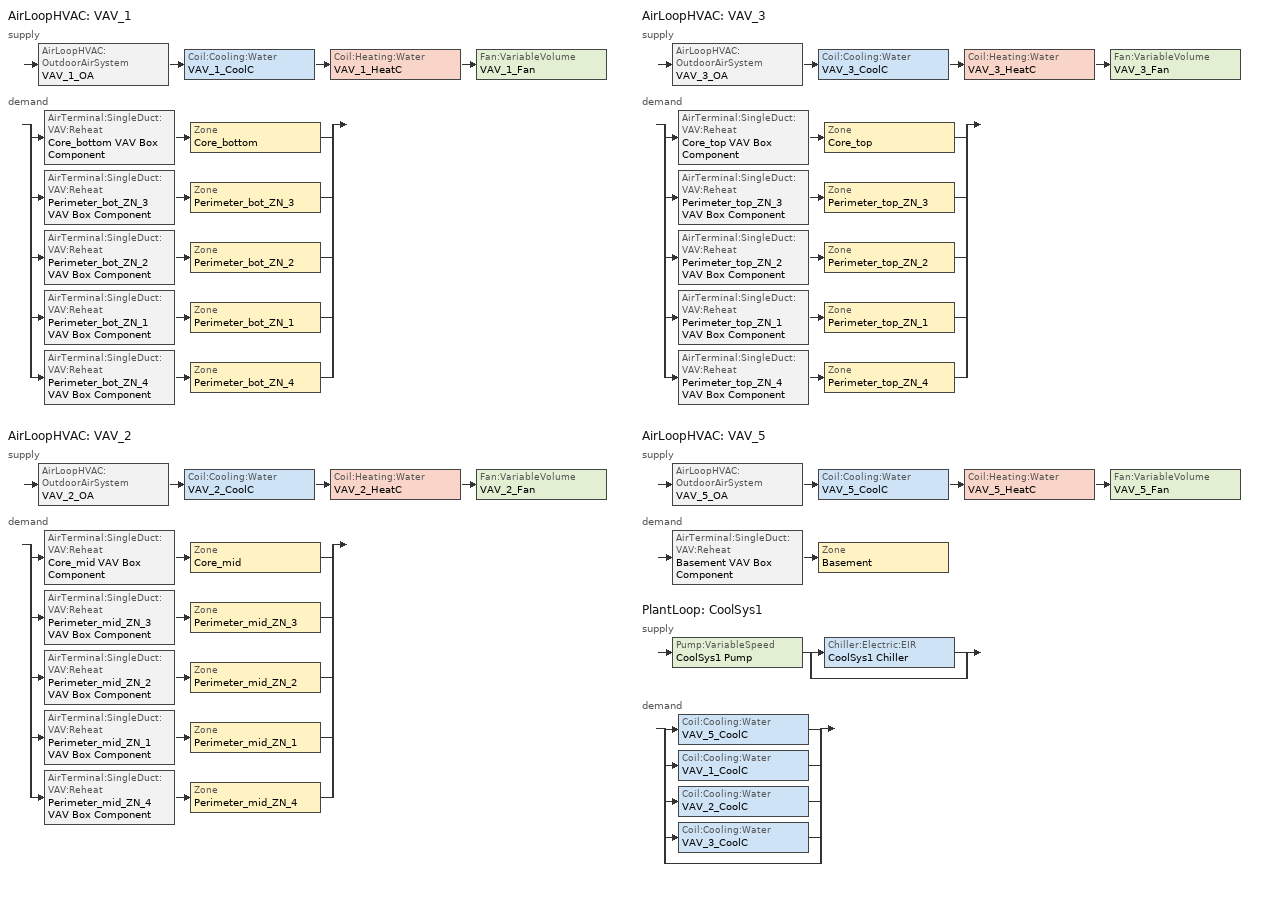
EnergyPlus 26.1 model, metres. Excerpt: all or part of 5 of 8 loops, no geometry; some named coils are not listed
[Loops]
AirLoopHVAC 'VAV_1'
 supply: AirLoopHVAC:OutdoorAirSystem 'VAV_1_OA' > Coil:Cooling:Water 'VAV_1_CoolC' > Coil:Heating:Water 'VAV_1_HeatC' > Fan:VariableVolume 'VAV_1_Fan'
 demand: split
  | AirTerminal:SingleDuct:VAV:Reheat 'Core_bottom VAV Box Component' > Zone 'Core_bottom'
  | AirTerminal:SingleDuct:VAV:Reheat 'Perimeter_bot_ZN_3 VAV Box Component' > Zone 'Perimeter_bot_ZN_3'
  | AirTerminal:SingleDuct:VAV:Reheat 'Perimeter_bot_ZN_2 VAV Box Component' > Zone 'Perimeter_bot_ZN_2'
  | AirTerminal:SingleDuct:VAV:Reheat 'Perimeter_bot_ZN_1 VAV Box Component' > Zone 'Perimeter_bot_ZN_1'
  | AirTerminal:SingleDuct:VAV:Reheat 'Perimeter_bot_ZN_4 VAV Box Component' > Zone 'Perimeter_bot_ZN_4'
AirLoopHVAC 'VAV_2'
 supply: AirLoopHVAC:OutdoorAirSystem 'VAV_2_OA' > Coil:Cooling:Water 'VAV_2_CoolC' > Coil:Heating:Water 'VAV_2_HeatC' > Fan:VariableVolume 'VAV_2_Fan'
 demand: split
  | AirTerminal:SingleDuct:VAV:Reheat 'Core_mid VAV Box Component' > Zone 'Core_mid'
  | AirTerminal:SingleDuct:VAV:Reheat 'Perimeter_mid_ZN_3 VAV Box Component' > Zone 'Perimeter_mid_ZN_3'
  | AirTerminal:SingleDuct:VAV:Reheat 'Perimeter_mid_ZN_2 VAV Box Component' > Zone 'Perimeter_mid_ZN_2'
  | AirTerminal:SingleDuct:VAV:Reheat 'Perimeter_mid_ZN_1 VAV Box Component' > Zone 'Perimeter_mid_ZN_1'
  | AirTerminal:SingleDuct:VAV:Reheat 'Perimeter_mid_ZN_4 VAV Box Component' > Zone 'Perimeter_mid_ZN_4'
AirLoopHVAC 'VAV_3'
 supply: AirLoopHVAC:OutdoorAirSystem 'VAV_3_OA' > Coil:Cooling:Water 'VAV_3_CoolC' > Coil:Heating:Water 'VAV_3_HeatC' > Fan:VariableVolume 'VAV_3_Fan'
 demand: split
  | AirTerminal:SingleDuct:VAV:Reheat 'Core_top VAV Box Component' > Zone 'Core_top'
  | AirTerminal:SingleDuct:VAV:Reheat 'Perimeter_top_ZN_3 VAV Box Component' > Zone 'Perimeter_top_ZN_3'
  | AirTerminal:SingleDuct:VAV:Reheat 'Perimeter_top_ZN_2 VAV Box Component' > Zone 'Perimeter_top_ZN_2'
  | AirTerminal:SingleDuct:VAV:Reheat 'Perimeter_top_ZN_1 VAV Box Component' > Zone 'Perimeter_top_ZN_1'
  | AirTerminal:SingleDuct:VAV:Reheat 'Perimeter_top_ZN_4 VAV Box Component' > Zone 'Perimeter_top_ZN_4'
AirLoopHVAC 'VAV_5'
 supply: AirLoopHVAC:OutdoorAirSystem 'VAV_5_OA' > Coil:Cooling:Water 'VAV_5_CoolC' > Coil:Heating:Water 'VAV_5_HeatC' > Fan:VariableVolume 'VAV_5_Fan'
 demand: AirTerminal:SingleDuct:VAV:Reheat 'Basement VAV Box Component' > Zone 'Basement'
PlantLoop 'CoolSys1'
 supply: Pump:VariableSpeed 'CoolSys1 Pump' > split
  | Chiller:Electric:EIR 'CoolSys1 Chiller'
  | bypass
 demand: split
  | Coil:Cooling:Water 'VAV_5_CoolC'
  | Coil:Cooling:Water 'VAV_1_CoolC'
  | Coil:Cooling:Water 'VAV_2_CoolC'
  | Coil:Cooling:Water 'VAV_3_CoolC'
  | bypass
[AirLoopHVAC] Design supply air flow rate=Autosize
VAV_1; VAV_2; VAV_3; VAV_5
[AirTerminal:SingleDuct:VAV:Reheat] Availability schedule=ALWAYS_ON; Constant minimum air flow fraction=0.3; Convergence tolerance=0.001; Damper heating action=Normal; Maximum air flow rate=Autosize; Maximum flow fraction during reheat=Autosize; Maximum flow per zone floor area during reheat=Autosize; Maximum hot water or steam flow rate=Autosize; Minimum hot water or steam flow rate=0; Zone minimum air flow input method=Constant
Name | Reheat coil
Basement VAV Box Component | Basement VAV Box Reheat Coil
Core_bottom VAV Box Component | Core_bottom VAV Box Reheat Coil
Core_mid VAV Box Component | Core_mid VAV Box Reheat Coil
Core_top VAV Box Component | Core_top VAV Box Reheat Coil
Perimeter_bot_ZN_1 VAV Box Component | Perimeter_bot_ZN_1 VAV Box Reheat Coil
Perimeter_bot_ZN_2 VAV Box Component | Perimeter_bot_ZN_2 VAV Box Reheat Coil
Perimeter_bot_ZN_3 VAV Box Component | Perimeter_bot_ZN_3 VAV Box Reheat Coil
Perimeter_bot_ZN_4 VAV Box Component | Perimeter_bot_ZN_4 VAV Box Reheat Coil
Perimeter_mid_ZN_1 VAV Box Component | Perimeter_mid_ZN_1 VAV Box Reheat Coil
Perimeter_mid_ZN_2 VAV Box Component | Perimeter_mid_ZN_2 VAV Box Reheat Coil
Perimeter_mid_ZN_3 VAV Box Component | Perimeter_mid_ZN_3 VAV Box Reheat Coil
Perimeter_mid_ZN_4 VAV Box Component | Perimeter_mid_ZN_4 VAV Box Reheat Coil
Perimeter_top_ZN_1 VAV Box Component | Perimeter_top_ZN_1 VAV Box Reheat Coil
Perimeter_top_ZN_2 VAV Box Component | Perimeter_top_ZN_2 VAV Box Reheat Coil
Perimeter_top_ZN_3 VAV Box Component | Perimeter_top_ZN_3 VAV Box Reheat Coil
Perimeter_top_ZN_4 VAV Box Component | Perimeter_top_ZN_4 VAV Box Reheat Coil
[Chiller:Electric:EIR]
CoolSys1 Chiller: Chiller flow mode=NotModulated; Condenser fan power ratio=0; Condenser type=WaterCooled; Cooling capacity function of temperature curve=ChillerCentCapFT; Design heat recovery water flow rate=0; Electric input to cooling output ratio function of part load ratio curve=ChillerCentEIRPLR; Electric input to cooling output ratio function of temperature curve=ChillerCentEIRFT; Leaving chilled water lower temperature limit=2; Maximum part load ratio=1; Minimum part load ratio=0.15; Minimum unloading ratio=0.25; Optimum part load ratio=1; Reference capacity=Autosize; Reference chilled water flow rate=Autosize; Reference condenser fluid flow rate=Autosize; Reference cop=5.5; Reference entering condenser fluid temperature=29.4; Reference leaving chilled water temperature=6.67; Sizing factor=1
[Coil:Cooling:Water] Availability schedule=ALWAYS_ON; Design air flow rate=Autosize; Design inlet air humidity ratio=Autosize; Design inlet air temperature=Autosize; Design inlet water temperature=Autosize; Design outlet air humidity ratio=Autosize; Design outlet air temperature=Autosize; Design water flow rate=Autosize; Heat exchanger configuration=CrossFlow; Type of analysis=SimpleAnalysis
VAV_1_CoolC; VAV_2_CoolC; VAV_3_CoolC; VAV_5_CoolC
[Coil:Heating:Water] Availability schedule=ALWAYS_ON; Maximum water flow rate=Autosize; Performance input method=UFactorTimesAreaAndDesignWaterFlowRate; Rated capacity=Autosize; Rated inlet air temperature=16.6; Rated inlet water temperature=82.2; Rated outlet air temperature=32.2; Rated outlet water temperature=71.1; U factor times area value=Autosize
VAV_1_HeatC; VAV_2_HeatC; VAV_3_HeatC; VAV_5_HeatC
[ComponentCost:LineItem]
Name | Cost per each | Item | Line item type | Quantity | Cost per unit of output capacity
ElectricEquipment:Basement:PlugMisc | 1 | Basement | General | 17.2454
ElectricEquipment:Core_bottom:PlugMisc | 1 | Core_bottom | General | 20.4358
ElectricEquipment:Core_mid:PlugMisc | 1 | Core_mid | General | 204.3585
ElectricEquipment:Core_top:Elevators | 1 | Core_top | General | 240.7403
ElectricEquipment:Perimeter_bot_ZN_1:PlugMisc | 1 | Perimeter_bot_ZN_1 | General | 2.5293
ElectricEquipment:Perimeter_bot_ZN_2:PlugMisc | 1 | Perimeter_bot_ZN_2 | General | 1.6299
ElectricEquipment:Perimeter_bot_ZN_3:PlugMisc | 1 | Perimeter_bot_ZN_3 | General | 2.5292
ElectricEquipment:Perimeter_bot_ZN_4:PlugMisc | 1 | Perimeter_bot_ZN_4 | General | 1.6299
ElectricEquipment:Perimeter_mid_ZN_1:PlugMisc | 1 | Perimeter_mid_ZN_1 | General | 25.293
ElectricEquipment:Perimeter_mid_ZN_2:PlugMisc | 1 | Perimeter_mid_ZN_2 | General | 16.2994
ElectricEquipment:Perimeter_mid_ZN_3:PlugMisc | 1 | Perimeter_mid_ZN_3 | General | 25.2924
ElectricEquipment:Perimeter_mid_ZN_4:PlugMisc | 1 | Perimeter_mid_ZN_4 | General | 16.2994
ElectricEquipment:Perimeter_top_ZN_1:PlugMisc | 1 | Perimeter_top_ZN_1 | General | 2.5293
ElectricEquipment:Perimeter_top_ZN_2:PlugMisc | 1 | Perimeter_top_ZN_2 | General | 1.6299
ElectricEquipment:Perimeter_top_ZN_3:PlugMisc | 1 | Perimeter_top_ZN_3 | General | 2.5292
ElectricEquipment:Perimeter_top_ZN_4:PlugMisc | 1 | Perimeter_top_ZN_4 | General | 1.6299
Infiltration:Core_top | 1 | Core_top | General | 0.7721
Infiltration:Perimeter_bot_ZN_1 | 1 | Perimeter_bot_ZN_1 | General | 0.0597
Infiltration:Perimeter_bot_ZN_2 | 1 | Perimeter_bot_ZN_2 | General | 0.04
Infiltration:Perimeter_bot_ZN_3 | 1 | Perimeter_bot_ZN_3 | General | 0.0597
Infiltration:Perimeter_bot_ZN_4 | 1 | Perimeter_bot_ZN_4 | General | 0.04
Infiltration:Perimeter_mid_ZN_1 | 1 | Perimeter_mid_ZN_1 | General | 0.5972
Infiltration:Perimeter_mid_ZN_2 | 1 | Perimeter_mid_ZN_2 | General | 0.4003
Infiltration:Perimeter_mid_ZN_3 | 1 | Perimeter_mid_ZN_3 | General | 0.5972
Infiltration:Perimeter_mid_ZN_4 | 1 | Perimeter_mid_ZN_4 | General | 0.4003
Infiltration:Perimeter_top_ZN_1 | 1 | Perimeter_top_ZN_1 | General | 0.1553
Infiltration:Perimeter_top_ZN_2 | 1 | Perimeter_top_ZN_2 | General | 0.1016
Infiltration:Perimeter_top_ZN_3 | 1 | Perimeter_top_ZN_3 | General | 0.1553
Infiltration:Perimeter_top_ZN_4 | 1 | Perimeter_top_ZN_4 | General | 0.1016
LIGHTING EQUIP:Basement |  | Basement | Lights |  | 1
LIGHTING EQUIP:Core_bottom |  | Core_bottom | Lights |  | 1
LIGHTING EQUIP:Core_mid |  | Core_mid | Lights |  | 1
LIGHTING EQUIP:Core_top |  | Core_top | Lights |  | 1
LIGHTING EQUIP:Perimeter_bot_ZN_1 |  | Perimeter_bot_ZN_1 | Lights |  | 1
LIGHTING EQUIP:Perimeter_bot_ZN_2 |  | Perimeter_bot_ZN_2 | Lights |  | 1
LIGHTING EQUIP:Perimeter_bot_ZN_3 |  | Perimeter_bot_ZN_3 | Lights |  | 1
LIGHTING EQUIP:Perimeter_bot_ZN_4 |  | Perimeter_bot_ZN_4 | Lights |  | 1
LIGHTING EQUIP:Perimeter_mid_ZN_1 |  | Perimeter_mid_ZN_1 | Lights |  | 1
LIGHTING EQUIP:Perimeter_mid_ZN_2 |  | Perimeter_mid_ZN_2 | Lights |  | 1
LIGHTING EQUIP:Perimeter_mid_ZN_3 |  | Perimeter_mid_ZN_3 | Lights |  | 1
LIGHTING EQUIP:Perimeter_mid_ZN_4 |  | Perimeter_mid_ZN_4 | Lights |  | 1
LIGHTING EQUIP:Perimeter_top_ZN_1 |  | Perimeter_top_ZN_1 | Lights |  | 1
LIGHTING EQUIP:Perimeter_top_ZN_2 |  | Perimeter_top_ZN_2 | Lights |  | 1
LIGHTING EQUIP:Perimeter_top_ZN_3 |  | Perimeter_top_ZN_3 | Lights |  | 1
LIGHTING EQUIP:Perimeter_top_ZN_4 |  | Perimeter_top_ZN_4 | Lights |  | 1
People:Basement | 1 | Basement | General | 95.8476
People:Core_bottom | 1 | Core_bottom | General | 136.239
People:Core_mid | 1 | Core_mid | General | 1362.39
People:Core_top | 1 | Core_top | General | 136.239
People:Perimeter_bot_ZN_1 | 1 | Perimeter_bot_ZN_1 | General | 16.862
People:Perimeter_bot_ZN_2 | 1 | Perimeter_bot_ZN_2 | General | 10.8663
People:Perimeter_bot_ZN_3 | 1 | Perimeter_bot_ZN_3 | General | 16.8616
People:Perimeter_bot_ZN_4 | 1 | Perimeter_bot_ZN_4 | General | 10.8663
People:Perimeter_mid_ZN_1 | 1 | Perimeter_mid_ZN_1 | General | 168.6198
People:Perimeter_mid_ZN_2 | 1 | Perimeter_mid_ZN_2 | General | 108.6626
People:Perimeter_mid_ZN_3 | 1 | Perimeter_mid_ZN_3 | General | 168.6161
People:Perimeter_mid_ZN_4 | 1 | Perimeter_mid_ZN_4 | General | 108.6626
People:Perimeter_top_ZN_1 | 1 | Perimeter_top_ZN_1 | General | 16.862
People:Perimeter_top_ZN_2 | 1 | Perimeter_top_ZN_2 | General | 10.8663
People:Perimeter_top_ZN_3 | 1 | Perimeter_top_ZN_3 | General | 16.8616
People:Perimeter_top_ZN_4 | 1 | Perimeter_top_ZN_4 | General | 10.8663
[Controller:OutdoorAir] Economizer control action type=ModulateFlow; Economizer control type=DifferentialDryBulb; Economizer maximum limit dry bulb temperature=28; Economizer maximum limit enthalpy=64000; Economizer minimum limit dry bulb temperature=0; Lockout type=NoLockout; Maximum outdoor air flow rate=Autosize; Minimum limit type=FixedMinimum; Minimum outdoor air flow rate=Autosize; Minimum outdoor air schedule=MinOA_MotorizedDamper_Sched
VAV_1_OA_Controller; VAV_2_OA_Controller; VAV_3_OA_Controller; VAV_5_OA_Controller
[Controller:WaterCoil] Actuator variable=Flow; Control variable=Temperature; Maximum actuated flow=Autosize; Minimum actuated flow=0
Name | Action | Controller convergence tolerance
VAV_1_CoolC_Controller; VAV_2_CoolC_Controller; VAV_3_CoolC_Controller; VAV_5_CoolC_Controller | Reverse
VAV_1_HeatC_Controller; VAV_2_HeatC_Controller; VAV_3_HeatC_Controller; VAV_5_HeatC_Controller | Normal | 0.0001
[DesignSpecification:OutdoorAir] Outdoor air flow per zone floor area=0; Outdoor air method=Flow/Zone
Name | Outdoor air flow per zone
SZ DSOA Basement | 0.9585
SZ DSOA Core_bottom; SZ DSOA Core_mid; SZ DSOA Core_top | 1.3624
SZ DSOA Perimeter_bot_ZN_1; SZ DSOA Perimeter_bot_ZN_3; SZ DSOA Perimeter_mid_ZN_1; SZ DSOA Perimeter_mid_ZN_3; SZ DSOA Perimeter_top_ZN_1; SZ DSOA Perimeter_top_ZN_3 | 0.1686
SZ DSOA Perimeter_bot_ZN_2; SZ DSOA Perimeter_bot_ZN_4; SZ DSOA Perimeter_mid_ZN_2; SZ DSOA Perimeter_mid_ZN_4; SZ DSOA Perimeter_top_ZN_2; SZ DSOA Perimeter_top_ZN_4 | 0.1087
[Fan:VariableVolume] Availability schedule=HVACOperationSchd; End use subcategory=Fan Energy; Fan power coefficient 1=0.0407599; Fan power coefficient 2=0.088045; Fan power coefficient 3=-0.0729261; Fan power coefficient 4=0.94374; Fan power coefficient 5=0; Fan power minimum air flow rate=0; Fan power minimum flow rate input method=FixedFlowRate; Fan total efficiency=0.210943; Maximum flow rate=Autosize; Motor efficiency=0.95; Motor in airstream fraction=1; Pressure rise=500
VAV_1_Fan; VAV_2_Fan; VAV_3_Fan; VAV_5_Fan
[PlantEquipmentList]
CoolSys1 Equipment List: CoolSys1 Chiller, Chiller:Electric:EIR
[PlantEquipmentOperation:CoolingLoad]
CoolSys1 Operation Scheme: Load range 1 lower limit=0; Load range 1 upper limit=1e+14; Range 1 equipment list=CoolSys1 Equipment List
[PlantEquipmentOperationSchemes]
CoolSys1 Loop Operation Scheme List: Control scheme 1=CoolSys1 Operation Scheme; Control scheme 1 schedule=PlantOnSched
[PlantLoop]
CoolSys1: Fluid type=Water; Load distribution scheme=Optimal; Maximum loop flow rate=Autosize; Maximum loop temperature=98; Minimum loop flow rate=0; Minimum loop temperature=1; Plant equipment operation scheme=CoolSys1 Loop Operation Scheme List; Plant loop volume=Autocalculate
[Pump:VariableSpeed]
CoolSys1 Pump: Design maximum flow rate=Autosize; Design minimum flow rate=0; Design power consumption=Autosize; Design pump head=179352; Fraction of motor inefficiencies to fluid stream=0; Motor efficiency=0.9; Pump control type=Intermittent; Coefficient 1 of the part load performance curve=0; Coefficient 2 of the part load performance curve=1; Coefficient 3 of the part load performance curve=0; Coefficient 4 of the part load performance curve=0
[Sizing:Plant]
CoolSys1: Design loop exit temperature=7.22; Loop design temperature difference=6.67; Loop type=Cooling
[Sizing:System] 100 outdoor air in cooling=No; 100 outdoor air in heating=No; Central cooling capacity control method=VAV; Central cooling design supply air humidity ratio=0.0085; Central cooling design supply air temperature=12.8; Central heating design supply air humidity ratio=0.008; Central heating design supply air temperature=16.7; Central heating maximum system air flow ratio=0.3; Cooling design capacity=Autosize; Cooling design capacity method=CoolingDesignCapacity; Cooling supply air flow rate=0; Cooling supply air flow rate method=DesignDay; Design outdoor air flow rate=Autosize; Heating design capacity=Autosize; Heating design capacity method=HeatingDesignCapacity; Heating supply air flow rate=0; Heating supply air flow rate method=DesignDay; Precool design humidity ratio=0.008; Precool design temperature=12.8; Preheat design humidity ratio=0.008; Preheat design temperature=7; System outdoor air method=ZoneSum; Type of load to size on=Sensible; Type of zone sum to use=NonCoincident; Zone maximum outdoor air fraction=1
VAV_5; VAV_1; VAV_2; VAV_3
[Sizing:Zone] Account for dedicated outdoor air system=No; Cooling design air flow method=DesignDayWithLimit; Cooling minimum air flow=0; Cooling minimum air flow fraction=0; Dedicated outdoor air high setpoint temperature for design=Autosize; Dedicated outdoor air low setpoint temperature for design=Autosize; Dedicated outdoor air system control strategy=NeutralSupplyAir; Heating design air flow method=DesignDay; Heating design air flow rate=0; Zone cooling design supply air humidity ratio=0.0085; Zone cooling design supply air temperature=14; Zone cooling design supply air temperature input method=SupplyAirTemperature; Zone cooling sizing factor=0; Zone heating design supply air humidity ratio=0.008; Zone heating design supply air temperature=40; Zone heating design supply air temperature input method=SupplyAirTemperature; Zone heating sizing factor=0
Name | Design specification outdoor air object
Basement | SZ DSOA Basement
Core_bottom | SZ DSOA Core_bottom
Core_mid | SZ DSOA Core_mid
Core_top | SZ DSOA Core_top
Perimeter_bot_ZN_3 | SZ DSOA Perimeter_bot_ZN_3
Perimeter_bot_ZN_2 | SZ DSOA Perimeter_bot_ZN_2
Perimeter_bot_ZN_1 | SZ DSOA Perimeter_bot_ZN_1
Perimeter_bot_ZN_4 | SZ DSOA Perimeter_bot_ZN_4
Perimeter_mid_ZN_3 | SZ DSOA Perimeter_mid_ZN_3
Perimeter_mid_ZN_2 | SZ DSOA Perimeter_mid_ZN_2
Perimeter_mid_ZN_1 | SZ DSOA Perimeter_mid_ZN_1
Perimeter_mid_ZN_4 | SZ DSOA Perimeter_mid_ZN_4
Perimeter_top_ZN_3 | SZ DSOA Perimeter_top_ZN_3
Perimeter_top_ZN_2 | SZ DSOA Perimeter_top_ZN_2
Perimeter_top_ZN_1 | SZ DSOA Perimeter_top_ZN_1
Perimeter_top_ZN_4 | SZ DSOA Perimeter_top_ZN_4
[ThermostatSetpoint:DualSetpoint] Cooling setpoint temperature schedule=ClgSetP_Sch; Heating setpoint temperature schedule=HtgSetP_Sch
Basement DualSPSched; Core_bottom DualSPSched; Core_mid DualSPSched; Core_top DualSPSched; Perimeter_bot_ZN_1 DualSPSched; Perimeter_bot_ZN_2 DualSPSched; Perimeter_bot_ZN_3 DualSPSched; Perimeter_bot_ZN_4 DualSPSched; Perimeter_mid_ZN_1 DualSPSched; Perimeter_mid_ZN_2 DualSPSched; Perimeter_mid_ZN_3 DualSPSched; Perimeter_mid_ZN_4 DualSPSched; Perimeter_top_ZN_1 DualSPSched; Perimeter_top_ZN_2 DualSPSched; Perimeter_top_ZN_3 DualSPSched; Perimeter_top_ZN_4 DualSPSched
[ZoneControl:Thermostat] Control type schedule=Dual Zone Control Type Sched
Name | Zone or zonelist | Control 1
Basement Thermostat | Basement | Basement DualSPSched
Core_bottom Thermostat | Core_bottom | Core_bottom DualSPSched
Core_mid Thermostat | Core_mid | Core_mid DualSPSched
Core_top Thermostat | Core_top | Core_top DualSPSched
Perimeter_bot_ZN_1 Thermostat | Perimeter_bot_ZN_1 | Perimeter_bot_ZN_1 DualSPSched
Perimeter_bot_ZN_2 Thermostat | Perimeter_bot_ZN_2 | Perimeter_bot_ZN_2 DualSPSched
Perimeter_bot_ZN_3 Thermostat | Perimeter_bot_ZN_3 | Perimeter_bot_ZN_3 DualSPSched
Perimeter_bot_ZN_4 Thermostat | Perimeter_bot_ZN_4 | Perimeter_bot_ZN_4 DualSPSched
Perimeter_mid_ZN_1 Thermostat | Perimeter_mid_ZN_1 | Perimeter_mid_ZN_1 DualSPSched
Perimeter_mid_ZN_2 Thermostat | Perimeter_mid_ZN_2 | Perimeter_mid_ZN_2 DualSPSched
Perimeter_mid_ZN_3 Thermostat | Perimeter_mid_ZN_3 | Perimeter_mid_ZN_3 DualSPSched
Perimeter_mid_ZN_4 Thermostat | Perimeter_mid_ZN_4 | Perimeter_mid_ZN_4 DualSPSched
Perimeter_top_ZN_1 Thermostat | Perimeter_top_ZN_1 | Perimeter_top_ZN_1 DualSPSched
Perimeter_top_ZN_2 Thermostat | Perimeter_top_ZN_2 | Perimeter_top_ZN_2 DualSPSched
Perimeter_top_ZN_3 Thermostat | Perimeter_top_ZN_3 | Perimeter_top_ZN_3 DualSPSched
Perimeter_top_ZN_4 Thermostat | Perimeter_top_ZN_4 | Perimeter_top_ZN_4 DualSPSched
[Zone equipment]
Basement: Basement VAV Box Component
Core_bottom: Core_bottom VAV Box Component
Core_mid: Core_mid VAV Box Component
Core_top: Core_top VAV Box Component
Perimeter_bot_ZN_1: Perimeter_bot_ZN_1 VAV Box Component
Perimeter_bot_ZN_2: Perimeter_bot_ZN_2 VAV Box Component
Perimeter_bot_ZN_3: Perimeter_bot_ZN_3 VAV Box Component
Perimeter_bot_ZN_4: Perimeter_bot_ZN_4 VAV Box Component
Perimeter_mid_ZN_1: Perimeter_mid_ZN_1 VAV Box Component
Perimeter_mid_ZN_2: Perimeter_mid_ZN_2 VAV Box Component
Perimeter_mid_ZN_3: Perimeter_mid_ZN_3 VAV Box Component
Perimeter_mid_ZN_4: Perimeter_mid_ZN_4 VAV Box Component
Perimeter_top_ZN_1: Perimeter_top_ZN_1 VAV Box Component
Perimeter_top_ZN_2: Perimeter_top_ZN_2 VAV Box Component
Perimeter_top_ZN_3: Perimeter_top_ZN_3 VAV Box Component
Perimeter_top_ZN_4: Perimeter_top_ZN_4 VAV Box Component
[Curve:Biquadratic] Input unit type for x=Temperature; Input unit type for y=Temperature; Maximum value of x=10; Maximum value of y=35; Minimum value of x=5; Minimum value of y=24; Output unit type=Dimensionless
Name | Coefficient1 constant | Coefficient2 x | Coefficient3 x 2 | Coefficient4 y | Coefficient5 y 2 | Coefficient6 x y
ChillerCentCapFT | 0.2579 | 0.0389 | -0.0002 | 0.0469 | -0.0009 | -0.0003
ChillerCentEIRFT | 0.9339 | -0.0582 | 0.0045 | 0.0024 | 0.0005 | -0.0012
[Curve:Quadratic]
ChillerCentEIRPLR: Maximum value of x=1; Minimum value of x=0; Coefficient1 constant=0.2229; Coefficient2 x=0.3134; Coefficient3 x 2=0.4637
[Schedule:Compact]
ALWAYS_ON; PlantOnSched: Through: 12/31, For: AllDays, Until: 24:00, 1
CLGSETP_SCH: Through: 12/31, For: Weekdays SummerDesignDay, Until: 06:00, 30, Until: 22:00, 24, Until: 24:00, 30, For: Saturday, Until: 06:00, 30, Until: 18:00, 24, Until: 24:00, 30, For WinterDesignDay, Until: 24:00, 30, For: Sunday Holidays AllOtherDays, Until: 24:00, 30
Dual Zone Control Type Sched: Through: 12/31, For: AllDays, Until: 24:00, 4
HTGSETP_SCH: Through: 12/31, For: Weekdays, Until: 05:00, 15.6, Until: 19:00, 21, Until: 24:00, 15.6, For SummerDesignDay, Until: 24:00, 15.6, For: Saturday, Until: 06:00, 15.6, Until: 17:00, 21, Until: 24:00, 15.6, For: WinterDesignDay, Until: 24:00, 21, For: Sunday Holidays AllOtherDays, Until: 24:00, 15.6
HVACOperationSchd: Through: 12/31, For: Weekdays SummerDesignDay, Until: 06:00, 0, Until: 22:00, 1, Until: 24:00, 0, For: Saturday WinterDesignDay, Until: 06:00, 0, Until: 18:00, 1, Until: 24:00, 0, For: Sunday Holidays AllOtherDays, Until: 24:00, 0
MinOA_MotorizedDamper_Sched: Through: 12/31, For: Weekdays SummerDesignDay, Until: 07:00, 0, Until: 22:00, 1, Until: 24:00, 0, For: Saturday WinterDesignDay, Until: 07:00, 0, Until: 18:00, 1, Until: 24:00, 0, For: Sunday Holidays AllOtherDays, Until: 24:00, 0
